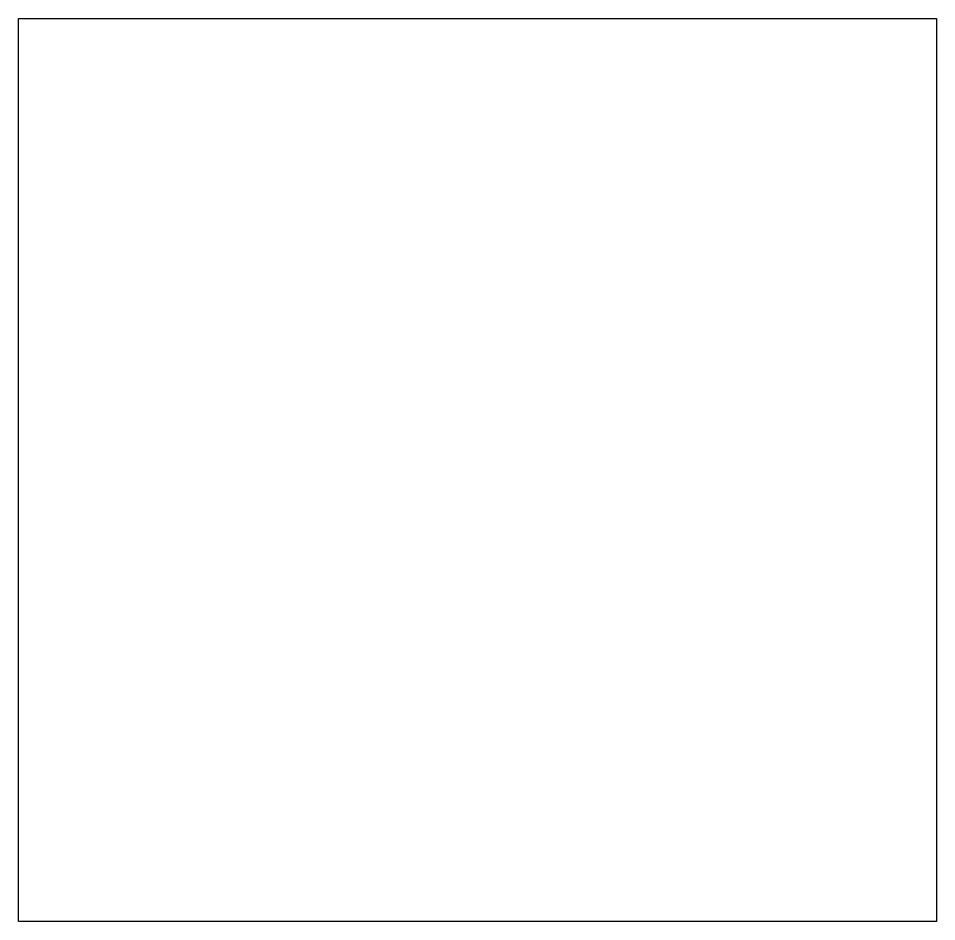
# Model space of a CAD drawing. Header units: millimetres. Extents: x -125 to 125, y -121 to 125.
import ezdxf

# ---------------------------------------------------------------- set-up
doc = ezdxf.new("R2010")
doc.units = ezdxf.units.MM
doc.layers.get('0').update_dxf_attribs({"linetype": 'CONTINUOUS'})

msp = doc.modelspace()

# ---------------------------------------------------------------- linework, layer by layer
msp.add_lwpolyline([(125, 125), (125, -121), (-125, -121), (-125, 125)], close=True)

doc.saveas('drawing.dxf')
